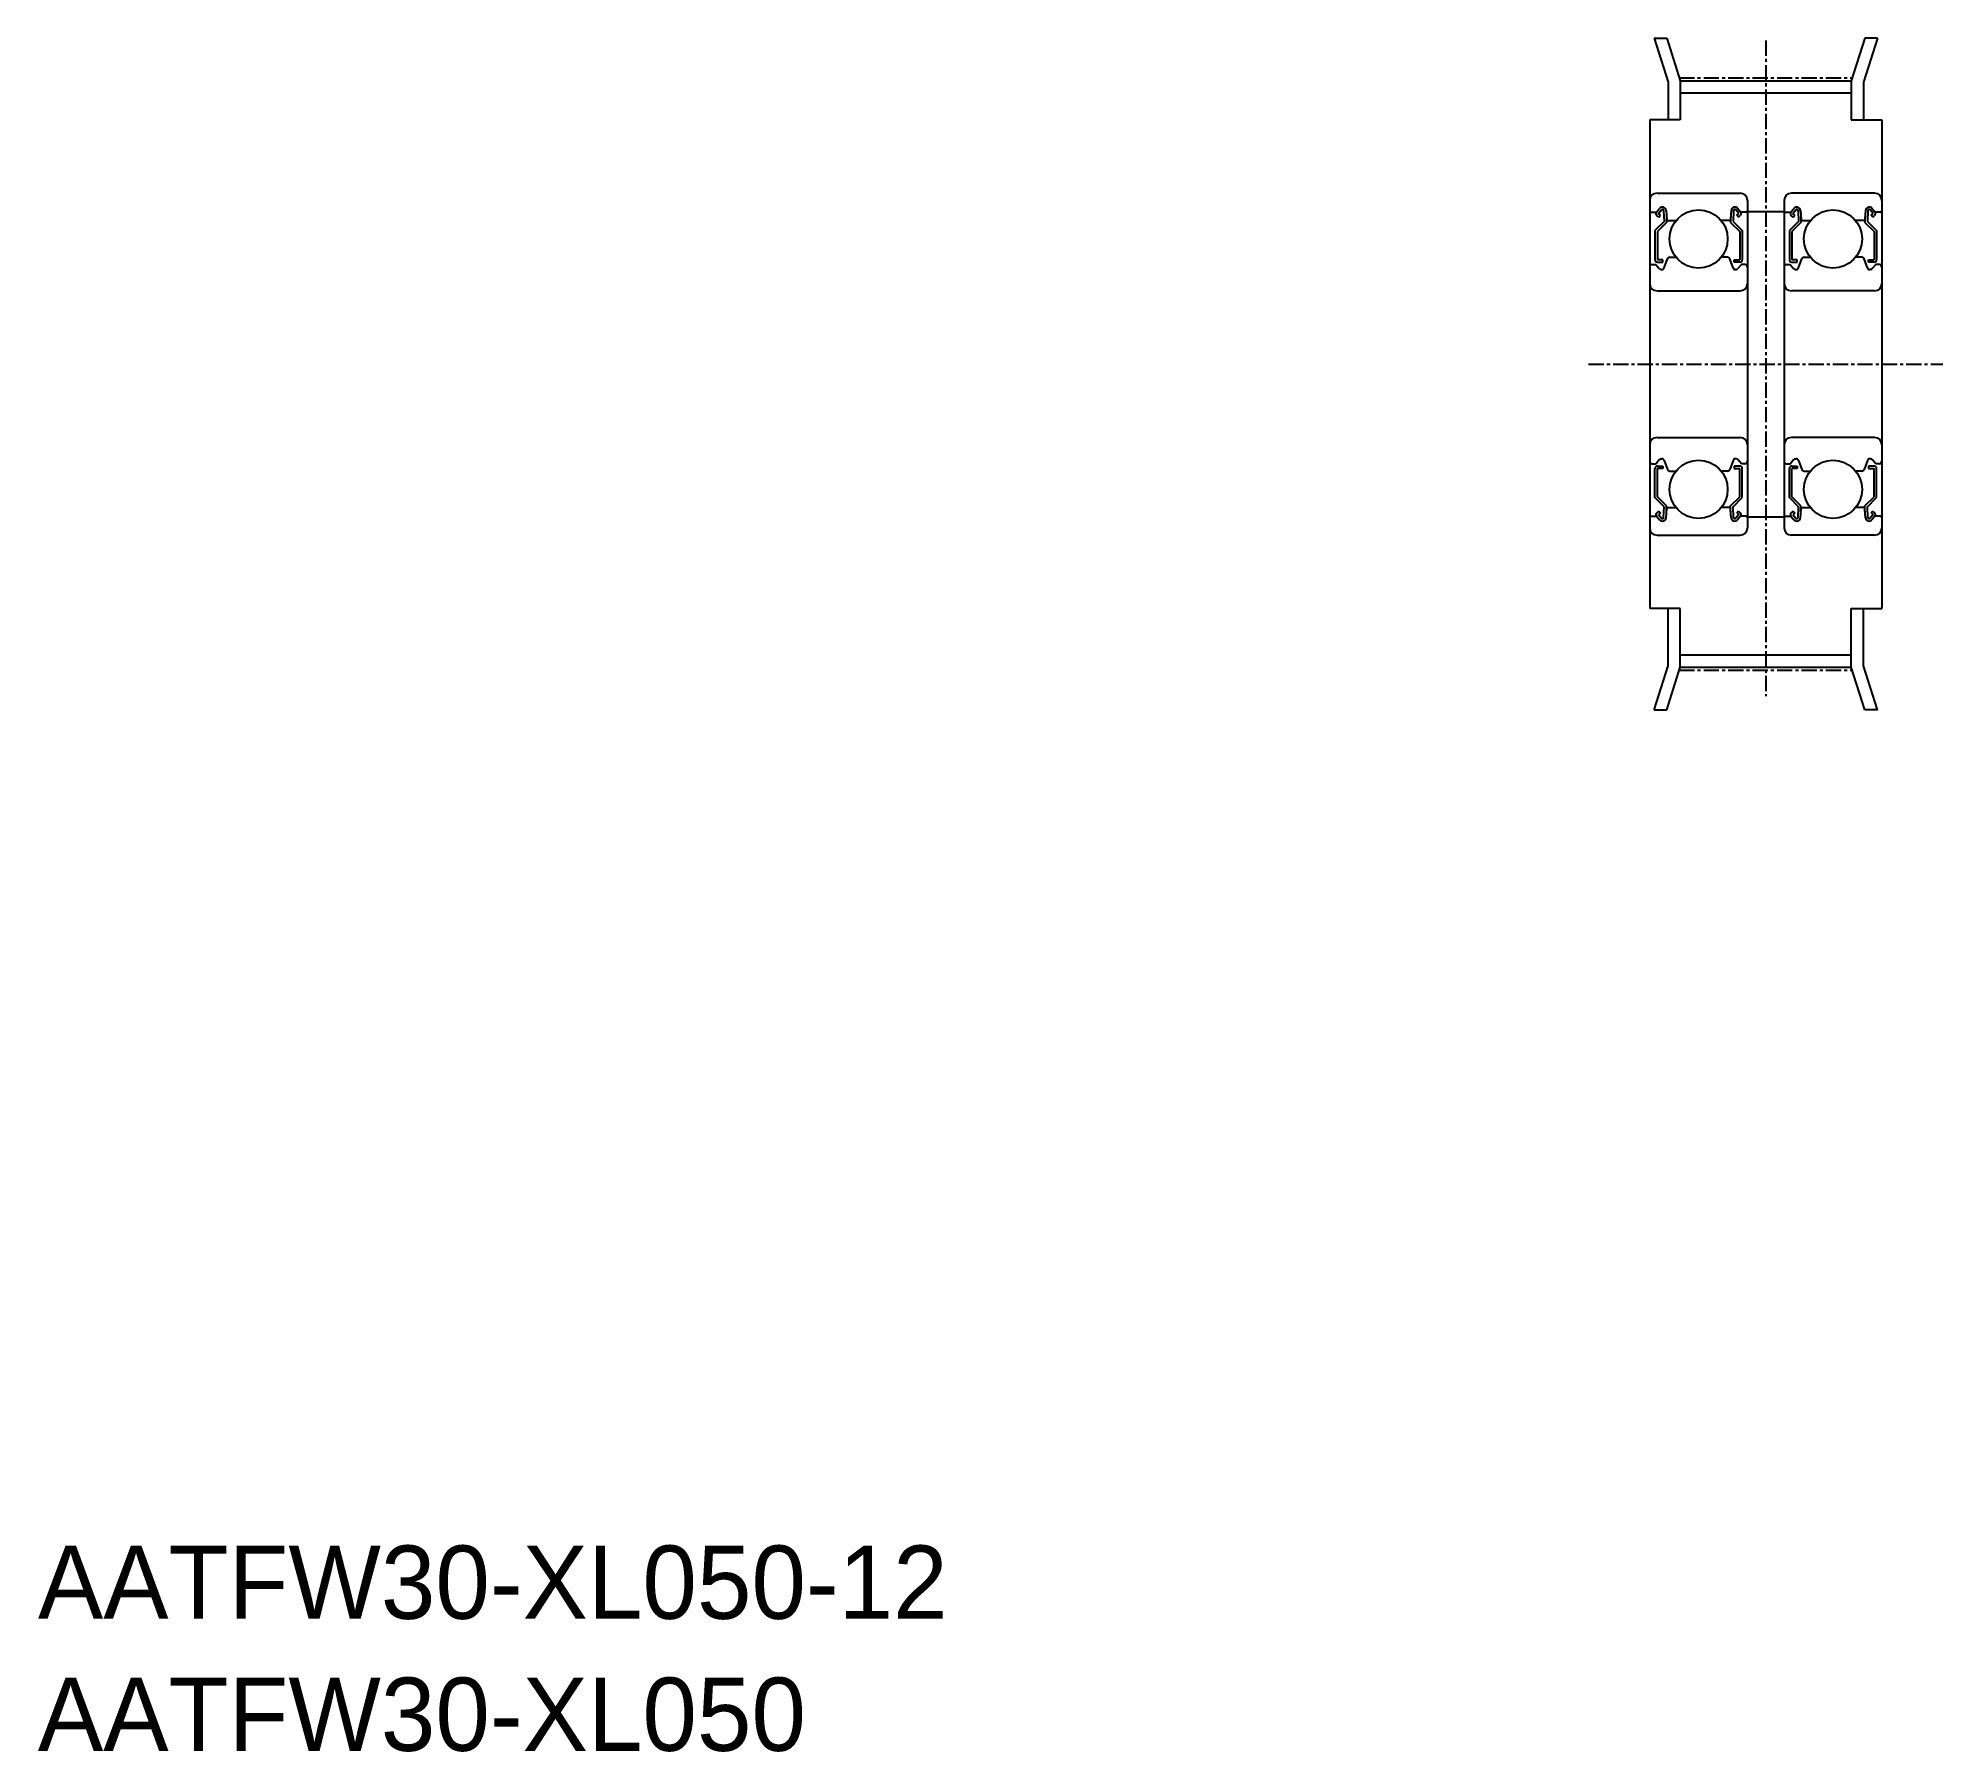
# Model space of a CAD drawing. Extents: x -286 to -130, y -61 to 79.
import ezdxf

# ---------------------------------------------------------------- set-up
doc = ezdxf.new("R2010")
doc.units = 0
doc.linetypes.add('CENTER', pattern=[2, 1.25, -0.25, 0.25, -0.25])
doc.layers.get('0').update_dxf_attribs({"linetype": 'CONTINUOUS'})
doc.layers.add('CENTER', color=1, linetype='CENTER')

msp = doc.modelspace()

# ---------------------------------------------------------------- linework, layer by layer
for p, q in [((-153.69, 79.41), (-152.55, 75.81)), ((-153.69, 79.41), (-152.66, 79.41)), ((-152.66, 79.41), (-151.55, 75.91)), ((-136.44, 79.41), (-137.55, 75.91)), ((-135.41, 79.41), (-136.55, 75.81)), ((-135.41, 79.41), (-136.44, 79.41)), ((-152.55, 75.81), (-152.55, 72.72)), ((-151.55, 75.91), (-151.55, 72.72)), ((-151.55, 75.91), (-137.55, 75.91)), ((-151.55, 74.92), (-137.55, 74.92)), ((-137.55, 75.91), (-137.55, 72.72)), ((-136.55, 75.81), (-136.55, 72.72)), ((-151.55, 72.72), (-154.05, 72.72)), ((-154.05, 72.72), (-154.05, 32.72)), ((-137.55, 72.72), (-135.05, 72.72)), ((-135.05, 72.72), (-135.05, 32.72)), ((-154.05, 66.12), (-154.05, 39.32)), ((-153.45, 66.72), (-146.65, 66.72)), ((-146.05, 66.12), (-146.05, 39.32)), ((-143.05, 66.12), (-143.05, 39.32)), ((-135.65, 66.72), (-142.45, 66.72)), ((-135.05, 66.12), (-135.05, 39.32)), ((-153.95, 65.17), (-153.49, 65.17)), ((-152.87, 64.4), (-153.62, 63.65)), ((-153.49, 65.17), (-153.24, 65.47)), ((-153.31, 64.76), (-153.47, 64.89)), ((-152.67, 64.32), (-153.42, 63.57)), ((-153.34, 65.04), (-153.09, 65.34)), ((-153.18, 64.91), (-153.34, 65.04)), ((-153.31, 64.76), (-153.18, 64.91)), ((-152.91, 65.28), (-152.87, 64.4)), ((-152.71, 65.3), (-152.65, 64.56)), ((-152.67, 64.79), (-152.67, 64.32)), ((-152.55, 64.47), (-151.9, 64.47)), ((-147.55, 64.47), (-148.2, 64.47)), ((-147.39, 65.3), (-147.45, 64.56)), ((-147.43, 64.79), (-147.43, 64.32)), ((-147.43, 64.32), (-146.68, 63.57)), ((-147.19, 65.28), (-147.23, 64.4)), ((-147.23, 64.4), (-146.48, 63.65)), ((-146.76, 65.04), (-147.01, 65.34)), ((-146.92, 64.91), (-146.76, 65.04)), ((-146.79, 64.76), (-146.92, 64.91)), ((-146.61, 65.17), (-146.86, 65.47)), ((-146.79, 64.76), (-146.64, 64.89)), ((-146.15, 65.17), (-146.61, 65.17)), ((-142.95, 65.17), (-142.49, 65.17)), ((-141.87, 64.4), (-142.62, 63.65)), ((-142.49, 65.17), (-142.24, 65.47)), ((-142.31, 64.76), (-142.47, 64.89)), ((-141.67, 64.32), (-142.42, 63.57)), ((-142.34, 65.04), (-142.09, 65.34)), ((-142.18, 64.91), (-142.34, 65.04)), ((-142.31, 64.76), (-142.18, 64.91)), ((-141.91, 65.28), (-141.87, 64.4)), ((-141.71, 65.3), (-141.65, 64.56)), ((-141.67, 64.79), (-141.67, 64.32)), ((-141.55, 64.47), (-140.9, 64.47)), ((-136.55, 64.47), (-137.2, 64.47)), ((-136.39, 65.3), (-136.45, 64.56)), ((-136.43, 64.79), (-136.43, 64.32)), ((-136.43, 64.32), (-135.68, 63.57)), ((-136.19, 65.28), (-136.23, 64.4)), ((-136.23, 64.4), (-135.48, 63.65)), ((-135.76, 65.04), (-136.01, 65.34)), ((-135.92, 64.91), (-135.76, 65.04)), ((-135.79, 64.76), (-135.92, 64.91)), ((-135.61, 65.17), (-135.86, 65.47)), ((-135.79, 64.76), (-135.64, 64.89)), ((-135.15, 65.17), (-135.61, 65.17)), ((-153.62, 63.65), (-153.62, 61.27)), ((-153.42, 63.57), (-153.42, 61.27)), ((-146.68, 63.57), (-146.68, 61.27)), ((-146.48, 63.65), (-146.48, 61.27)), ((-142.62, 63.65), (-142.62, 61.27)), ((-142.42, 63.57), (-142.42, 61.27)), ((-135.68, 63.57), (-135.68, 61.27)), ((-135.48, 63.65), (-135.48, 61.27)), ((-153.85, 60.87), (-153.55, 60.87)), ((-153.55, 60.87), (-153.27, 60.54)), ((-152.97, 61.27), (-153.42, 61.27)), ((-153.42, 61.07), (-152.97, 61.07)), ((-152.97, 61.07), (-152.97, 61.27)), ((-152.87, 60.6), (-152.6, 61.34)), ((-152.41, 61.47), (-151.9, 61.47)), ((-147.69, 61.47), (-148.2, 61.47)), ((-147.23, 60.6), (-147.5, 61.34)), ((-147.13, 61.27), (-146.68, 61.27)), ((-147.13, 61.07), (-147.13, 61.27)), ((-146.68, 61.07), (-147.13, 61.07)), ((-146.55, 60.87), (-146.83, 60.54)), ((-146.25, 60.87), (-146.55, 60.87)), ((-142.85, 60.87), (-142.55, 60.87)), ((-142.55, 60.87), (-142.27, 60.54)), ((-141.97, 61.27), (-142.42, 61.27)), ((-142.42, 61.07), (-141.97, 61.07)), ((-141.97, 61.07), (-141.97, 61.27)), ((-141.87, 60.6), (-141.6, 61.34)), ((-141.41, 61.47), (-140.9, 61.47)), ((-136.69, 61.47), (-137.2, 61.47)), ((-136.23, 60.6), (-136.5, 61.34)), ((-136.13, 61.07), (-136.13, 61.27)), ((-136.13, 61.27), (-135.68, 61.27)), ((-135.68, 61.07), (-136.13, 61.07)), ((-135.55, 60.87), (-135.83, 60.54)), ((-135.25, 60.87), (-135.55, 60.87)), ((-153.12, 60.47), (-153.06, 60.47)), ((-146.98, 60.47), (-147.04, 60.47)), ((-142.12, 60.47), (-142.06, 60.47)), ((-135.98, 60.47), (-136.04, 60.47)), ((-153.45, 58.72), (-146.65, 58.72)), ((-135.65, 58.72), (-142.45, 58.72)), ((-153.45, 46.72), (-146.65, 46.72)), ((-135.65, 46.72), (-142.45, 46.72)), ((-153.85, 44.57), (-153.55, 44.57)), ((-153.62, 41.79), (-153.62, 44.17)), ((-153.55, 44.57), (-153.27, 44.9)), ((-153.42, 44.37), (-152.97, 44.37)), ((-153.42, 41.87), (-153.42, 44.17)), ((-152.97, 44.17), (-153.42, 44.17)), ((-153.12, 44.97), (-153.06, 44.97)), ((-152.97, 44.37), (-152.97, 44.17)), ((-152.87, 44.84), (-152.6, 44.1)), ((-152.41, 43.97), (-151.9, 43.97)), ((-152.28, 43.97), (-152.28, 43.97)), ((-152.16, 43.97), (-152.16, 43.97)), ((-147.69, 43.97), (-148.2, 43.97)), ((-147.23, 44.84), (-147.5, 44.1)), ((-147.13, 44.37), (-147.13, 44.17)), ((-146.68, 44.37), (-147.13, 44.37)), ((-147.13, 44.17), (-146.68, 44.17)), ((-146.98, 44.97), (-147.04, 44.97)), ((-146.55, 44.57), (-146.83, 44.9)), ((-146.68, 41.87), (-146.68, 44.17)), ((-146.25, 44.57), (-146.55, 44.57)), ((-146.48, 41.79), (-146.48, 44.17)), ((-142.85, 44.57), (-142.55, 44.57)), ((-142.62, 41.79), (-142.62, 44.17)), ((-142.55, 44.57), (-142.27, 44.9)), ((-142.42, 44.37), (-141.97, 44.37)), ((-142.42, 41.87), (-142.42, 44.17)), ((-141.97, 44.17), (-142.42, 44.17)), ((-142.12, 44.97), (-142.06, 44.97)), ((-141.97, 44.37), (-141.97, 44.17)), ((-141.87, 44.84), (-141.6, 44.1)), ((-141.41, 43.97), (-140.9, 43.97)), ((-136.69, 43.97), (-137.2, 43.97)), ((-136.94, 43.97), (-136.94, 43.97)), ((-136.82, 43.97), (-136.82, 43.97)), ((-136.23, 44.84), (-136.5, 44.1)), ((-136.13, 44.37), (-136.13, 44.17)), ((-135.68, 44.37), (-136.13, 44.37)), ((-136.13, 44.17), (-135.68, 44.17)), ((-135.98, 44.97), (-136.04, 44.97)), ((-135.55, 44.57), (-135.83, 44.9)), ((-135.68, 41.87), (-135.68, 44.17)), ((-135.25, 44.57), (-135.55, 44.57)), ((-135.48, 41.79), (-135.48, 44.17)), ((-152.87, 41.04), (-153.62, 41.79)), ((-153.31, 40.68), (-153.47, 40.55)), ((-152.67, 41.12), (-153.42, 41.87)), ((-153.31, 40.68), (-153.18, 40.53)), ((-152.91, 40.16), (-152.87, 41.04)), ((-152.71, 40.14), (-152.65, 40.88)), ((-152.67, 40.65), (-152.67, 41.12)), ((-152.55, 40.97), (-151.9, 40.97)), ((-147.55, 40.97), (-148.2, 40.97)), ((-147.39, 40.14), (-147.45, 40.88)), ((-147.43, 41.12), (-146.68, 41.87)), ((-147.43, 40.65), (-147.43, 41.12)), ((-147.23, 41.04), (-146.48, 41.79)), ((-147.19, 40.16), (-147.23, 41.04)), ((-146.79, 40.68), (-146.92, 40.53)), ((-146.79, 40.68), (-146.64, 40.55)), ((-141.87, 41.04), (-142.62, 41.79)), ((-142.31, 40.68), (-142.47, 40.55)), ((-141.67, 41.12), (-142.42, 41.87)), ((-142.31, 40.68), (-142.18, 40.53)), ((-141.91, 40.16), (-141.87, 41.04)), ((-141.71, 40.14), (-141.65, 40.88)), ((-141.67, 40.65), (-141.67, 41.12)), ((-141.55, 40.97), (-140.9, 40.97)), ((-136.55, 40.97), (-137.2, 40.97)), ((-136.39, 40.14), (-136.45, 40.88)), ((-136.43, 41.12), (-135.68, 41.87)), ((-136.43, 40.65), (-136.43, 41.12)), ((-136.23, 41.04), (-135.48, 41.79)), ((-136.19, 40.16), (-136.23, 41.04)), ((-135.79, 40.68), (-135.92, 40.53)), ((-135.79, 40.68), (-135.64, 40.55)), ((-153.95, 40.27), (-153.49, 40.27)), ((-153.49, 40.27), (-153.24, 39.97)), ((-153.18, 40.53), (-153.34, 40.4)), ((-153.34, 40.4), (-153.09, 40.1)), ((-146.76, 40.4), (-147.01, 40.1)), ((-146.92, 40.53), (-146.76, 40.4)), ((-146.61, 40.27), (-146.86, 39.97)), ((-146.15, 40.27), (-146.61, 40.27)), ((-142.95, 40.27), (-142.49, 40.27)), ((-142.49, 40.27), (-142.24, 39.97)), ((-142.18, 40.53), (-142.34, 40.4)), ((-142.34, 40.4), (-142.09, 40.1)), ((-135.76, 40.4), (-136.01, 40.1)), ((-135.92, 40.53), (-135.76, 40.4)), ((-135.61, 40.27), (-135.86, 39.97)), ((-135.15, 40.27), (-135.61, 40.27)), ((-153.45, 38.72), (-146.65, 38.72)), ((-135.65, 38.72), (-142.45, 38.72)), ((-151.55, 32.72), (-154.05, 32.72)), ((-152.55, 28.02), (-152.55, 32.72)), ((-151.55, 27.91), (-151.55, 32.72)), ((-137.55, 32.72), (-135.05, 32.72)), ((-137.55, 27.91), (-137.55, 32.72)), ((-136.55, 28.02), (-136.55, 32.72)), ((-151.55, 28.91), (-137.55, 28.91)), ((-153.69, 24.41), (-152.55, 28.02)), ((-152.66, 24.41), (-151.55, 27.91)), ((-151.55, 27.91), (-137.55, 27.91)), ((-136.44, 24.41), (-137.55, 27.91)), ((-135.41, 24.41), (-136.55, 28.02)), ((-153.69, 24.41), (-152.66, 24.41)), ((-135.41, 24.41), (-136.44, 24.41))]:
    msp.add_line(p, q)
at = {"color": 7, "linetype": 'CONTINUOUS'}
for p, q in [((-146.05, 65.22), (-143.05, 65.22)), ((-146.05, 40.22), (-143.05, 40.22))]:
    msp.add_line(p, q, dxfattribs=at)
for centre in [(-150.05, 62.97), (-139.05, 62.97), (-150.05, 42.47), (-139.05, 42.47)]:
    msp.add_circle(centre, 2.38)
for centre, radius, start, end in [((-153.45, 66.12), 0.6, 90, 180), ((-153.01, 65.28), 0.3, 4.9968, 140.002), ((-147.09, 65.28), 0.3, 39.998, 175.0032), ((-146.65, 66.12), 0.6, 0, 90), ((-142.45, 66.12), 0.6, 90, 180), ((-142.01, 65.28), 0.3, 4.9968, 140.002), ((-136.09, 65.28), 0.3, 39.998, 175.0032), ((-135.65, 66.12), 0.6, 0, 90), ((-153.95, 65.27), 0.1, 180, 270), ((-153.34, 65.04), 0.2, 140.002, 230.0863), ((-153.01, 65.28), 0.1, 2.8198, 140.0022), ((-152.55, 64.57), 0.1, 184.9968, 269.9991), ((-147.55, 64.57), 0.1, 270.0009, 355.0032), ((-147.09, 65.28), 0.1, 39.9978, 177.1802), ((-146.76, 65.04), 0.2, 309.9137, 39.998), ((-146.15, 65.27), 0.1, 270, 0), ((-142.95, 65.27), 0.1, 180, 270), ((-142.34, 65.04), 0.2, 140.002, 230.0863), ((-142.01, 65.28), 0.1, 2.8198, 140.0022), ((-141.55, 64.57), 0.1, 184.9968, 269.9991), ((-136.55, 64.57), 0.1, 270.0009, 355.0032), ((-136.09, 65.28), 0.1, 39.9978, 177.1802), ((-135.76, 65.04), 0.2, 309.9137, 39.998), ((-135.15, 65.27), 0.1, 270, 0), ((-153.85, 60.67), 0.2, 90, 180), ((-153.42, 61.27), 0.2, 180, 270), ((-152.41, 61.27), 0.2, 90, 159.9916), ((-147.69, 61.27), 0.2, 20.0084, 90), ((-146.68, 61.27), 0.2, 270, 0), ((-146.25, 60.67), 0.2, 0, 90), ((-142.85, 60.67), 0.2, 90, 180), ((-142.42, 61.27), 0.2, 180, 270), ((-141.41, 61.27), 0.2, 90, 159.9916), ((-136.69, 61.27), 0.2, 20.0084, 90), ((-135.68, 61.27), 0.2, 270, 0), ((-135.25, 60.67), 0.2, 0, 90), ((-153.45, 59.32), 0.6, 180, 270), ((-153.12, 60.67), 0.2, 219.9952, 270), ((-153.06, 60.67), 0.2, 270, 339.9916), ((-147.04, 60.67), 0.2, 200.0084, 270), ((-146.98, 60.67), 0.2, 270, 320.0048), ((-146.65, 59.32), 0.6, 270, 0), ((-142.45, 59.32), 0.6, 180, 270), ((-142.12, 60.67), 0.2, 219.9952, 270), ((-142.06, 60.67), 0.2, 270, 339.9916), ((-136.04, 60.67), 0.2, 200.0084, 270), ((-135.98, 60.67), 0.2, 270, 320.0048), ((-135.65, 59.32), 0.6, 270, 0), ((-153.45, 46.12), 0.6, 90, 180), ((-146.65, 46.12), 0.6, 0, 90), ((-142.45, 46.12), 0.6, 90, 180), ((-135.65, 46.12), 0.6, 0, 90), ((-153.85, 44.77), 0.2, 180, 270), ((-153.42, 44.17), 0.2, 90, 180), ((-153.12, 44.77), 0.2, 90, 140.0048), ((-153.06, 44.77), 0.2, 20.0084, 90), ((-152.41, 44.17), 0.2, 200.0084, 270), ((-147.69, 44.17), 0.2, 270, 339.9916), ((-147.04, 44.77), 0.2, 90, 159.9916), ((-146.98, 44.77), 0.2, 39.9952, 90), ((-146.68, 44.17), 0.2, 0, 90), ((-146.25, 44.77), 0.2, 270, 0), ((-142.85, 44.77), 0.2, 180, 270), ((-142.42, 44.17), 0.2, 90, 180), ((-142.12, 44.77), 0.2, 90, 140.0048), ((-142.06, 44.77), 0.2, 20.0084, 90), ((-141.41, 44.17), 0.2, 200.0084, 270), ((-136.69, 44.17), 0.2, 270, 339.9916), ((-136.04, 44.77), 0.2, 90, 159.9916), ((-135.98, 44.77), 0.2, 39.9952, 90), ((-135.68, 44.17), 0.2, 0, 90), ((-135.25, 44.77), 0.2, 270, 0), ((-153.34, 40.4), 0.2, 129.9137, 219.998), ((-152.55, 40.87), 0.1, 90.0009, 175.0032), ((-147.55, 40.87), 0.1, 4.9968, 89.9991), ((-146.76, 40.4), 0.2, 320.002, 50.0863), ((-142.34, 40.4), 0.2, 129.9137, 219.998), ((-141.55, 40.87), 0.1, 90.0009, 175.0032), ((-136.55, 40.87), 0.1, 4.9968, 89.9991), ((-135.76, 40.4), 0.2, 320.002, 50.0863), ((-153.95, 40.17), 0.1, 90, 180), ((-153.45, 39.32), 0.6, 180, 270), ((-153.01, 40.17), 0.3, 219.998, 355.0032), ((-153.01, 40.17), 0.1, 219.9978, 357.1802), ((-147.09, 40.17), 0.3, 184.9968, 320.002), ((-147.09, 40.17), 0.1, 182.8198, 320.0022), ((-146.65, 39.32), 0.6, 270, 0), ((-146.15, 40.17), 0.1, 0, 90), ((-142.95, 40.17), 0.1, 90, 180), ((-142.45, 39.32), 0.6, 180, 270), ((-142.01, 40.17), 0.3, 219.998, 355.0032), ((-142.01, 40.17), 0.1, 219.9978, 357.1802), ((-136.09, 40.17), 0.3, 184.9968, 320.002), ((-136.09, 40.17), 0.1, 182.8198, 320.0022), ((-135.65, 39.32), 0.6, 270, 0), ((-135.15, 40.17), 0.1, 0, 90)]:
    msp.add_arc(centre, radius, start, end)
at = {"layer": 'CENTER', "color": 1, "linetype": 'CENTER'}
for p, q in [((-144.55, 79.21), (-144.55, 25.55)), ((-151.63, 76.17), (-137.47, 76.17)), ((-159.05, 52.72), (-130.05, 52.72)), ((-151.63, 27.66), (-137.47, 27.66))]:
    msp.add_line(p, q, dxfattribs=at)

# ---------------------------------------------------------------- texts
at = {"color": 7, "linetype": 'CONTINUOUS'}
for s, p in [('AATFW30-XL050-12', (-285.99, -50)), ('AATFW30-XL050', (-285.99, -60.81))]:
    msp.add_text(s, height=6, dxfattribs=at).set_placement(p)

doc.saveas('drawing.dxf')
